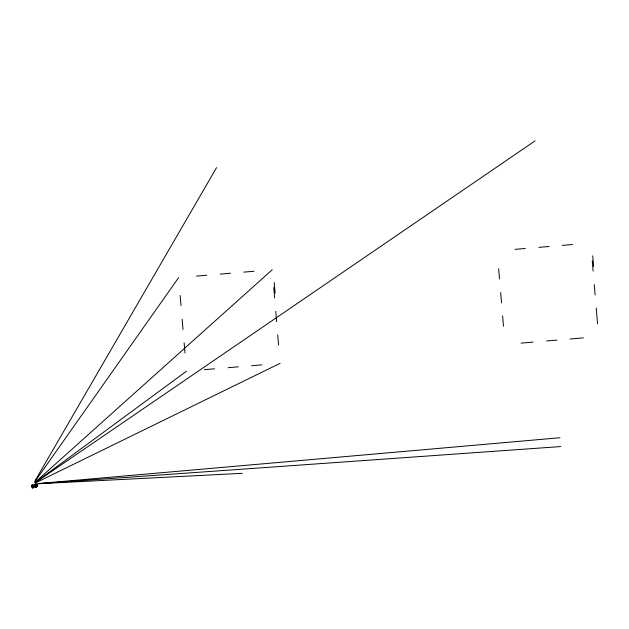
<?xml version="1.0" encoding="UTF-8"?>
<svg xmlns="http://www.w3.org/2000/svg" width="629" height="629" viewBox="0 0 629 629"><rect width="100%" height="100%" fill="white"/><g stroke="black" fill="none" stroke-linecap="round" stroke-linejoin="round"><path stroke-width="0.94" d="M32.346 485.085L32.213 484.668M35.782 487.365L36.199 487.231L35.814 487.428M35.31 484.251L35.711 484.385L35.35 484.188M36.207 485.769L37.315 484.99L36.089 485.061M37.315 484.99L37.504 486.131L37.119 486.335L37.457 485.698L36.875 484.928L37.119 486.335L36.325 486.469M35.02 480.847L216.549 167.629M34.642 481.948L178.644 277.586M32.975 485.84L32.283 487.381M32.724 487.695L32.794 488.12L32.952 487.703M35.358 486.39L36.128 485.305M35.578 481.869L272.255 269.723M34.721 482.883L186.506 371.196M38.204 480.58L535.051 140.88M31.969 485.533L33.133 486.76M37.504 486.131L36.993 485.635L37.63 485.305M37.331 485.965L31.843 486.98L31.686 486.052L37.205 485.211M35.656 482.805L280.117 363.334M31.709 486.209L31.812 486.83M35.075 484.731L32.865 485.171M32.999 485.95L35.224 485.572M33.054 486.303L35.279 485.926M33.117 486.649L35.342 486.272M33.243 487.428L35.468 487.05M38.455 483.544L559.983 437.737M196.484 276.1L206.768 275.235M220.307 274.102L230.591 273.238M243.745 272.129L254.022 271.264M514.994 249.351L525.278 248.486M538.817 247.354L549.101 246.489M562.247 245.389L572.532 244.524M204.346 369.687L214.631 368.822M228.17 367.69L238.454 366.825M251.6 365.724L261.884 364.859M521.071 343.112L533.133 342.097M546.68 340.965L556.956 340.1M570.11 338.992L583.39 337.883M38.463 483.638L560.722 446.566M35.279 483.905L242.22 473.315M36.993 485.635L37.701 485.737M35.2 485.462L36.285 486.233M35.499 484.424L35.664 485.384M35.822 486.311L35.987 487.271M32.354 484.951L32.511 485.918M32.669 486.838L32.834 487.805M592.73 255.877L593.611 266.405M592.259 260.831L593.123 271.115M594.263 284.654L595.128 294.938M596.229 308.084L597.55 323.817M498.648 268.693L499.512 278.969M500.653 292.516L501.517 302.801M502.618 315.947L503.483 326.231M274.22 282.625L275.109 293.145M273.757 287.563L274.621 297.847M275.754 311.386L276.618 321.671M277.719 334.825L278.584 345.101M180.146 295.426L181.01 305.71M182.143 319.249L183.008 329.533M184.116 342.679L184.973 352.963M32.81 484.873L31.89 485.03L32.37 487.884L33.298 487.727L32.81 484.873M35.963 484.346L35.035 484.495L35.523 487.349L36.451 487.192L35.963 484.346"/></g></svg>
